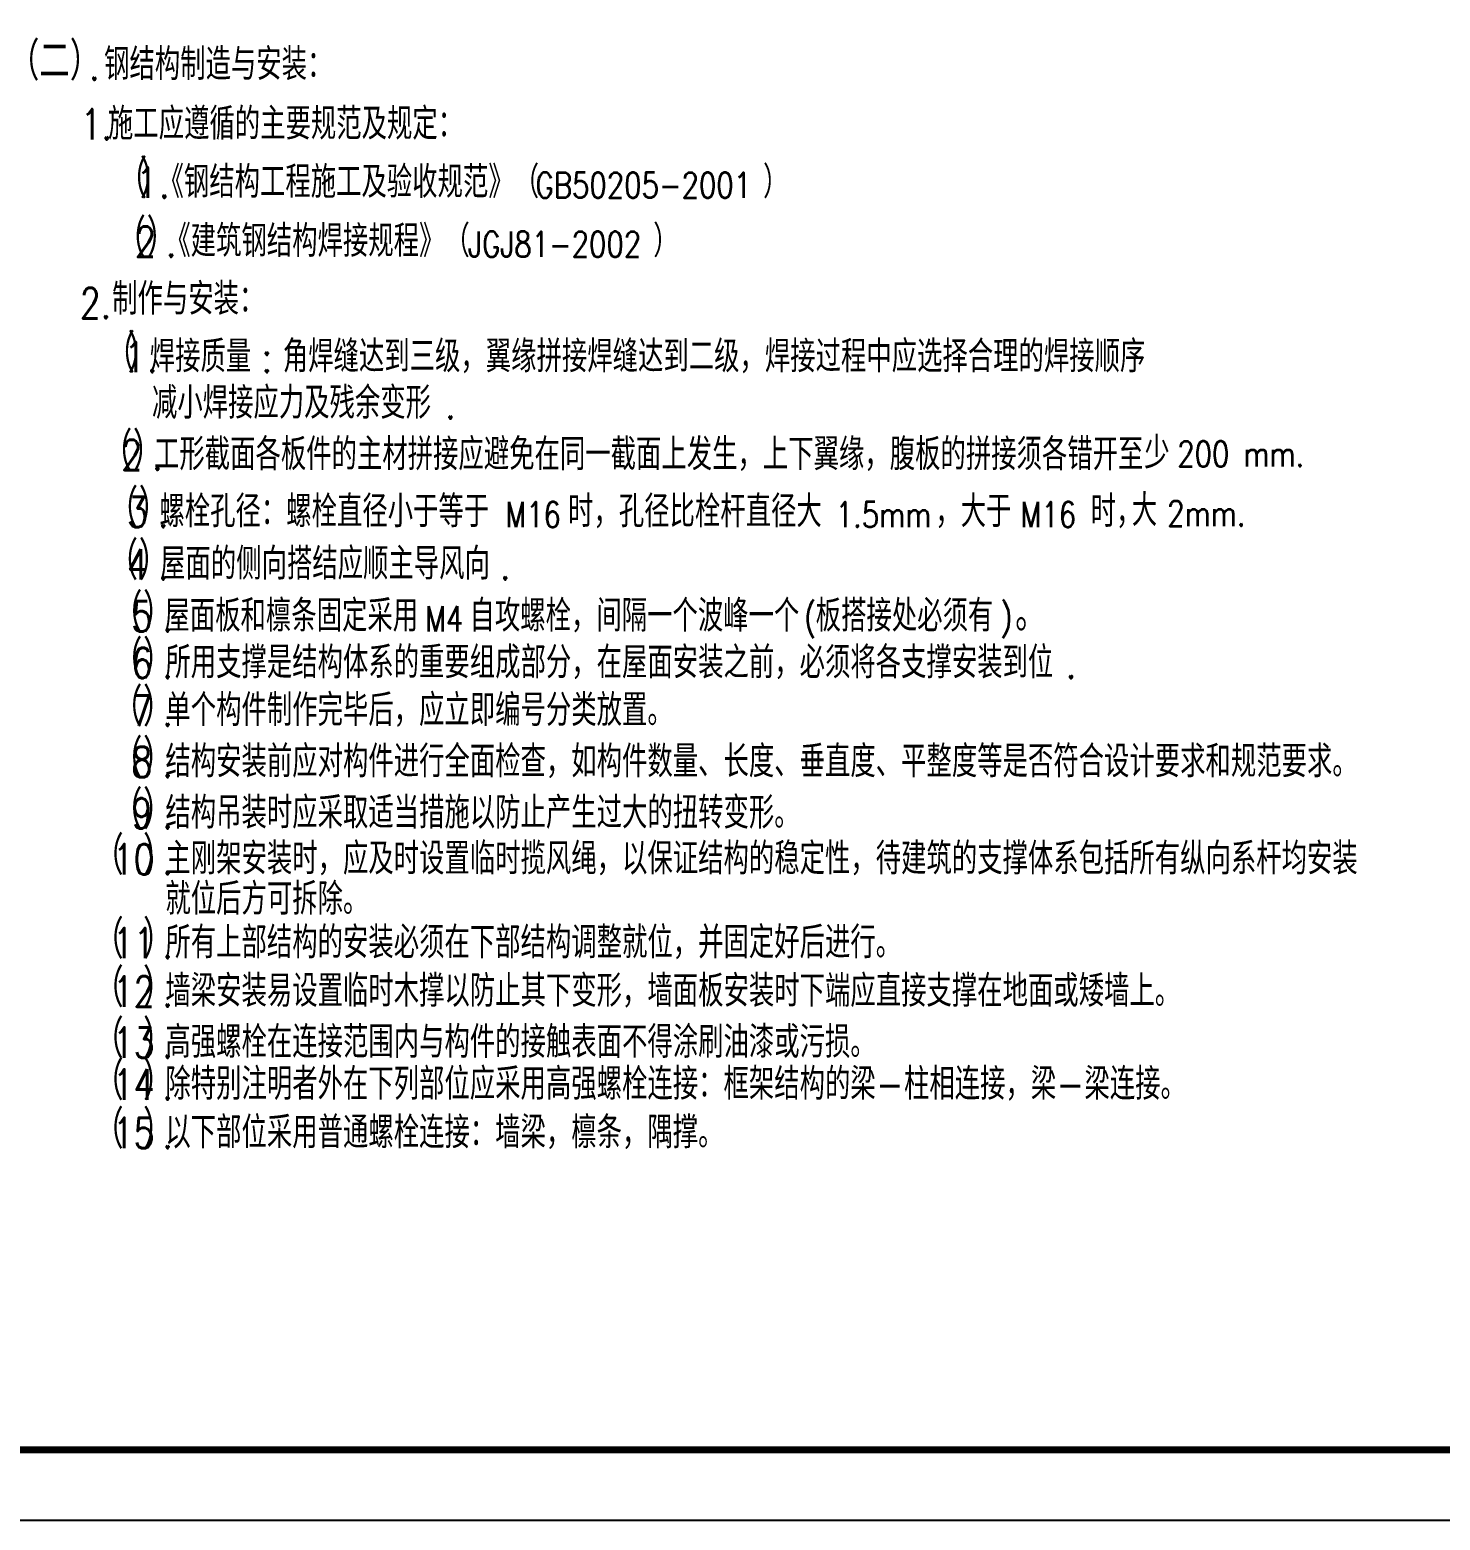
# Model space of a CAD drawing. Extents: x 36360094 to 36697644, y 75306 to 425482.
# Drawn here: x 36657616 to 36677630, y 383482 to 404635 of the extents above; entities that cross this region are included whole.
import ezdxf

# ---------------------------------------------------------------- set-up
doc = ezdxf.new("R2010")
doc.units = 0
doc.header["$LTSCALE"] = 1000
doc.header["$MEASUREMENT"] = 0
doc.layers.get('0').update_dxf_attribs({"linetype": 'CONTINUOUS'})
doc.layers.add('PUB_TITLE', color=4, linetype='CONTINUOUS')
doc.styles.add('_HZTXT', font='txt.shx', dxfattribs={"width": 0.8, "bigfont": 'hztxt.shx'})
doc.styles.add('_TXT', font='SIMPLEX.shx', dxfattribs={"width": 0.6})
doc.styles.add('DIM_FONT', font='SIMPLEX.shx', dxfattribs={"width": 0.8})

msp = doc.modelspace()

# ---------------------------------------------------------------- linework, layer by layer
at = {"layer": 'PUB_TITLE'}
msp.add_lwpolyline([(36623344.3, 383482.4), (36697644.3, 383482.4), (36697644.3, 425482.4), (36623344.3, 425482.4)], close=True, dxfattribs=at)
at = {"layer": 'PUB_TITLE', "const_width": 100}
msp.add_lwpolyline([(36625844.3, 384482.4), (36696644.3, 384482.4), (36696644.3, 424482.4), (36625844.3, 424482.4)], close=True, dxfattribs=at)

# ---------------------------------------------------------------- texts
at = {"width": 0.8}
for s, height, style, p in [('（二）', 540, '_HZTXT', (36657319.5, 403921.8, 0)), ('钢结构制造与安装：', 450, '_HZTXT', (36658670.3, 403921.8, 0)), ('.', 432, '_TXT', (36658457.5, 403921.8, 0)), ('1.', 432, '_TXT', (36658336, 403076.7, 0)), ('施工应遵循的主要规范及规定：', 450, '_HZTXT', (36658724.4, 403076.7, 0)), ('（', 540, '_HZTXT', (36658850.1, 402250.2, 0)), ('）', 540, '_HZTXT', (36659176.7, 402250.2, 0)), ('《钢结构工程施工及验收规范》（', 450, '_HZTXT', (36659442.5, 402250.2, 0)), ('）', 450, '_HZTXT', (36668021.2, 402250.2, 0)), ('1', 432, '_TXT', (36659127.6, 402250.2, 0)), ('GB50205-2001', 360, 'DIM_FONT', (36664791.5, 402250.2, 0)), ('.', 432, '_TXT', (36659450.8, 402250.2, 0)), ('（', 540, '_HZTXT', (36658831.6, 401412.3, 0)), ('）', 540, '_HZTXT', (36659273.4, 401412.3, 0)), ('《建筑钢结构焊接规程》（', 450, '_HZTXT', (36659539.3, 401412.3, 0)), ('）', 450, '_HZTXT', (36666463.3, 401412.3, 0)), ('2', 432, '_TXT', (36659109.1, 401412.3, 0)), ('JGJ81-2002', 360, 'DIM_FONT', (36663836.3, 401412.3, 0)), ('.', 432, '_TXT', (36659547.5, 401412.3, 0)), ('制作与安装：', 450, '_HZTXT', (36658784.8, 400590.6, 0)), ('2.', 432, '_TXT', (36658326, 400539.6, 0)), ('（', 540, '_HZTXT', (36658678.1, 399774.3, 0)), ('）', 540, '_HZTXT', (36659004.7, 399774.3, 0)), ('1', 432, '_TXT', (36658955.6, 399774.3, 0)), ('焊接质量', 450, '_HZTXT', (36659318.2, 399774.3, 0)), ('角焊缝达到三级，翼缘拼接焊缝达到二级，焊接过程中应选择合理的焊接顺序', 450, '_HZTXT', (36661206.5, 399774.3, 0)), (':', 432, '_TXT', (36660905.8, 399774.3, 0)), ('.', 432, '_TXT', (36659278.8, 399774.3, 0)), ('减小焊接应力及残余变形', 450, '_HZTXT', (36659349.5, 399115.5, 0)), ('.', 432, '_TXT', (36663510, 399115.5, 0)), ('（', 540, '_HZTXT', (36658636.7, 398385.6, 0)), ('）', 540, '_HZTXT', (36659078.5, 398385.6, 0)), ('2', 432, '_TXT', (36658914.2, 398385.6, 0)), ('工形截面各板件的主材拼接应避免在同一截面上发生，上下翼缘，腹板的拼接须各错开至', 450, '_HZTXT', (36659378.4, 398385.6, 0)), ('少', 450, '_HZTXT', (36673430.7, 398407.4, 0)), ('200 mm.', 360, 'DIM_FONT', (36673898.7, 398435.6, 0)), ('.', 432, '_TXT', (36659352.6, 398385.6, 0)), ('（', 540, '_HZTXT', (36658719.9, 397575.1, 0)), ('）', 540, '_HZTXT', (36659161.7, 397575.1, 0)), ('3', 432, '_TXT', (36658997.4, 397575.1, 0)), ('螺栓孔径：螺栓直径小于等于', 450, '_HZTXT', (36659454.7, 397575.1, 0)), ('M16', 360, 'DIM_FONT', (36664362.5, 397575.1, 0)), ('时，孔径比栓杆直径大', 450, '_HZTXT', (36665254.5, 397575.1, 0)), ('1.5mm', 360, 'DIM_FONT', (36669051.6, 397575.1, 0)), ('，大于', 450, '_HZTXT', (36670465.8, 397575.1, 0)), ('M16', 360, 'DIM_FONT', (36671674.6, 397575.1, 0)), ('时，', 450, '_HZTXT', (36672670.8, 397575.1, 0)), ('大', 450, '_HZTXT', (36673253.7, 397591.9, 0)), ('2mm.', 360, 'DIM_FONT', (36673755.7, 397591.9, 0)), ('.', 432, '_TXT', (36659435.8, 397575.1, 0)), ('（', 540, '_HZTXT', (36658719.9, 396832.8, 0)), ('4', 432, '_TXT', (36658997.3, 396832.8, 0)), ('）', 540, '_HZTXT', (36659161.7, 396832.8, 0)), ('屋面的侧向搭结应顺主导风向', 450, '_HZTXT', (36659464.9, 396832.8, 0)), ('.', 432, '_TXT', (36659435.7, 396832.8, 0)), ('.', 432, '_TXT', (36664289, 396832.8, 0)), ('（', 540, '_HZTXT', (36658781.2, 396094, 0)), ('）', 540, '_HZTXT', (36659223, 396094, 0)), ('5', 432, '_TXT', (36659058.7, 396094, 0)), ('屋面板和檩条固定采用', 450, '_HZTXT', (36659526.3, 396094, 0)), ('M4', 360, 'DIM_FONT', (36663223.7, 396094, 0)), ('自攻螺栓，间隔一个波峰一个', 450, '_HZTXT', (36663855.7, 396094, 0)), ('(', 360, 'DIM_FONT', (36668603.2, 396122.2, 0)), ('板搭接处必须有', 450, '_HZTXT', (36668768, 396094, 0)), (')', 360, 'DIM_FONT', (36671386.5, 396122.2, 0)), ('。', 540, '_HZTXT', (36671599.6, 396094, 0)), ('（', 540, '_HZTXT', (36658781.2, 395431.6, 0)), ('）', 540, '_HZTXT', (36659223, 395431.6, 0)), ('.', 432, '_TXT', (36659497.1, 396094, 0)), ('6', 432, '_TXT', (36659058.7, 395431.6, 0)), ('所用支撑是结构体系的重要组成部分，在屋面安装之前，必须将各支撑安装到位', 450, '_HZTXT', (36659539.9, 395431.6, 0)), ('（', 540, '_HZTXT', (36658781.2, 394754.5, 0)), ('）', 540, '_HZTXT', (36659223, 394754.5, 0)), ('.', 432, '_TXT', (36659497.1, 395431.6, 0)), ('.', 432, '_TXT', (36672316.5, 395431.6, 0)), ('7', 432, '_TXT', (36659058.7, 394754.5, 0)), ('单个构件制作完毕后，应立即编号分类放置。', 450, '_HZTXT', (36659539.9, 394754.5, 0)), ('.', 432, '_TXT', (36659497.1, 394754.5, 0)), ('（', 540, '_HZTXT', (36658781.2, 394026.5, 0)), ('）', 540, '_HZTXT', (36659223, 394026.5, 0)), ('结构安装前应对构件进行全面检查，如构件数量、长度、垂直度、平整度等是否符合设计要求和规范要求。', 450, '_HZTXT', (36659539.9, 394026.5, 0)), ('8', 432, '_TXT', (36659058.7, 394026.5, 0)), ('（', 540, '_HZTXT', (36658781.2, 393298.6, 0)), ('）', 540, '_HZTXT', (36659223, 393298.6, 0)), ('.', 432, '_TXT', (36659497.1, 394026.5, 0)), ('9', 432, '_TXT', (36659058.7, 393298.6, 0)), ('结构吊装时应采取适当措施以防止产生过大的扭转变形。', 450, '_HZTXT', (36659539.9, 393298.6, 0)), ('（', 540, '_HZTXT', (36658515.4, 392647.2, 0)), ('）', 540, '_HZTXT', (36659223, 392647.2, 0)), ('.', 432, '_TXT', (36659497.1, 393298.6, 0)), ('10', 432, '_TXT', (36658792.9, 392647.2, 0)), ('主刚架安装时，应及时设置临时揽风绳，以保证结构的稳定性，待建筑的支撑体系包括所有纵向系杆均安装', 450, '_HZTXT', (36659539.9, 392647.2, 0)), ('.', 432, '_TXT', (36659497.1, 392647.2, 0)), ('就位后方可拆除。', 450, '_HZTXT', (36659539.9, 392074.9, 0)), ('（', 540, '_HZTXT', (36658515.4, 391457.3, 0)), ('）', 540, '_HZTXT', (36659223, 391457.3, 0)), ('所有上部结构的安装必须在下部结构调整就位，并固定好后进行。', 450, '_HZTXT', (36659539.9, 391457.3, 0)), ('11', 432, '_TXT', (36658792.9, 391457.3, 0)), ('（', 540, '_HZTXT', (36658515.4, 390769.4, 0)), ('）', 540, '_HZTXT', (36659223, 390769.4, 0)), ('.', 432, '_TXT', (36659497.1, 391457.3, 0)), ('12', 432, '_TXT', (36658792.9, 390769.4, 0)), ('墙梁安装易设置临时木撑以防止其下变形，墙面板安装时下端应直接支撑在地面或矮墙上。', 450, '_HZTXT', (36659539.9, 390769.4, 0)), ('.', 432, '_TXT', (36659497.1, 390769.4, 0)), ('（', 540, '_HZTXT', (36658515.4, 390044.3, 0)), ('13', 432, '_TXT', (36658792.9, 390044.3, 0)), ('）', 540, '_HZTXT', (36659223, 390044.3, 0)), ('高强螺栓在连接范围内与构件的接触表面不得涂刷油漆或污损。', 450, '_HZTXT', (36659539.9, 390044.3, 0)), ('（', 540, '_HZTXT', (36658515.4, 389449.4, 0)), ('）', 540, '_HZTXT', (36659223, 389449.4, 0)), ('.', 432, '_TXT', (36659497.1, 390044.3, 0)), ('14', 432, '_TXT', (36658792.9, 389449.4, 0)), ('除特别注明者外在下列部位应采用高强螺栓连接：框架结构的梁-柱相连接，梁-梁连接。', 450, '_HZTXT', (36659539.9, 389449.4, 0)), ('.', 432, '_TXT', (36659497.1, 389449.4, 0)), ('（', 540, '_HZTXT', (36658515.4, 388761.5, 0)), ('）', 540, '_HZTXT', (36659223, 388761.5, 0)), ('以下部位采用普通螺栓连接：墙梁，檩条，隅撑。', 450, '_HZTXT', (36659539.9, 388761.5, 0)), ('15', 432, '_TXT', (36658792.9, 388761.5, 0)), ('.', 432, '_TXT', (36659497.1, 388761.5, 0))]:
    msp.add_text(s, height=height, dxfattribs=dict(at, style=style)).set_placement(p)

doc.saveas('drawing.dxf')
